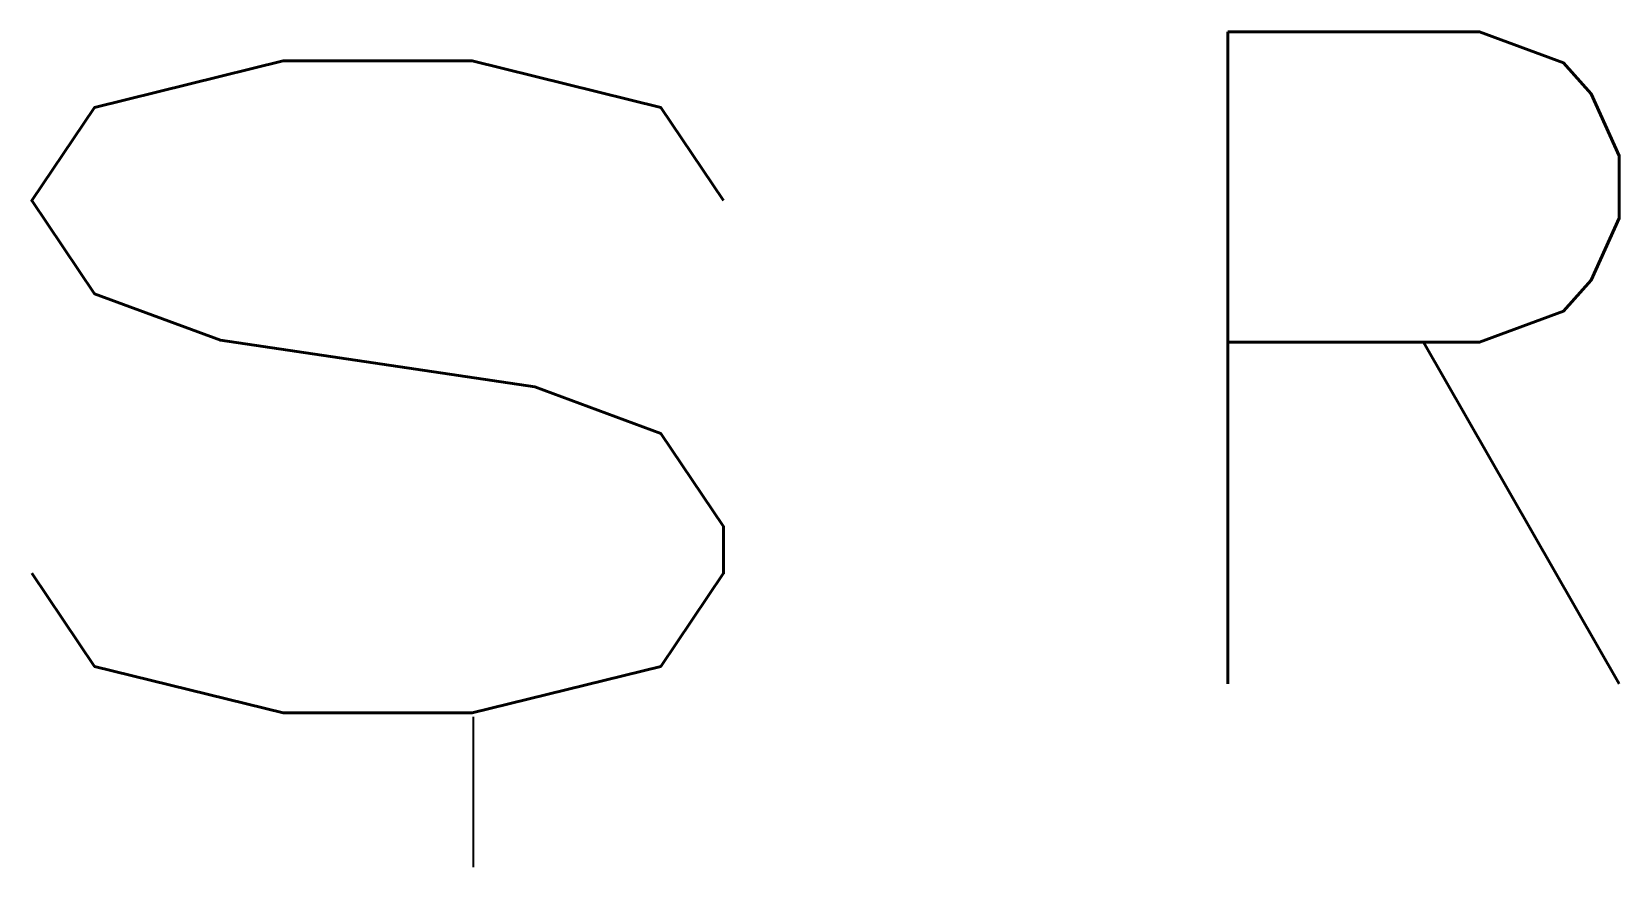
# Model space of a CAD drawing. Extents: x -1.35 to 3.51, y 0 to 2.56.
import ezdxf

# ---------------------------------------------------------------- set-up
doc = ezdxf.new("R2010")
doc.units = 0
doc.header["$LTSCALE"] = 0.5
doc.header["$MEASUREMENT"] = 0
doc.layers.add('TOMADAS', color=7, linetype='CONTINUOUS')
doc.styles.add('ROMANS', font='ROMANS.SHX', dxfattribs={"height": 2})

msp = doc.modelspace()

# ---------------------------------------------------------------- linework, layer by layer
at = {"layer": 'TOMADAS', "color": 1, "linetype": 'Continuous'}
msp.add_line((0, 0.4608), (0, 0), dxfattribs=at)

# ---------------------------------------------------------------- texts
at = {"layer": 'TOMADAS', "color": 1, "style": 'ROMANS', "width": 1.5}
msp.add_text('s', height=3, dxfattribs=at).set_placement((-1.9319, 0.4731))
at = {"layer": 'TOMADAS', "color": 1, "linetype": 'Continuous', "style": 'ROMANS', "flags": 4}
msp.add_attdef('R', (1.9716, 0.5622), '', height=2, dxfattribs=at)

doc.saveas('drawing.dxf')
